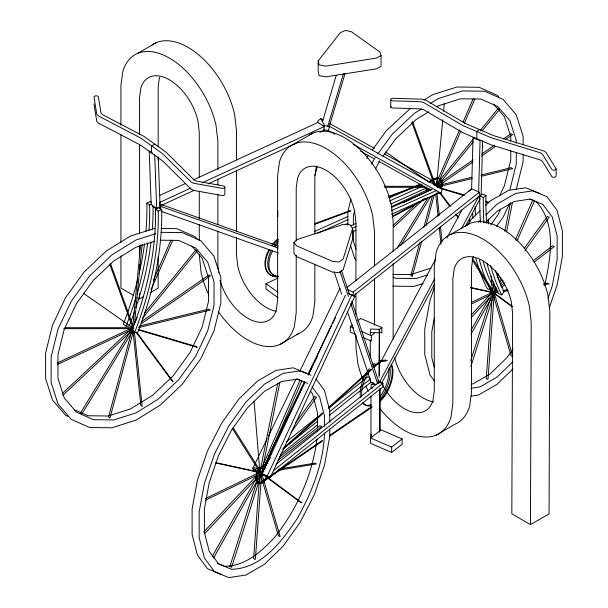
<?xml version="1.0" encoding="UTF-8"?>
<svg xmlns="http://www.w3.org/2000/svg" width="608" height="608" viewBox="0 0 608 608"><rect width="100%" height="100%" fill="white"/><g stroke="black" fill="none" stroke-linecap="round" stroke-linejoin="round"><path stroke-width="0.91" d="M479.385 192.219L353.225 292.114L353.225 295.982L479.385 196.088L479.385 192.219L471.61 188.86L346.94 287.576M379.567 408.181A68.689 39.657 60 0 0 451.014 417.042L452.884 403.089L452.884 278.608L454.191 268.903A42.096 24.305 60 0 1 482.744 260.71A42.096 24.305 60 0 1 511.305 301.88L512.605 313.059L511.83 513.775L530.45 524.62L531.225 322.324L529.348 306.181A68.689 39.657 60 0 0 482.744 238.99A68.689 39.657 60 0 0 436.141 252.373L434.272 266.319L434.272 390.807L432.972 400.505A42.096 24.305 60 0 1 385.411 389.827M471.595 189.795L473.016 137.659L480.046 140.684L478.625 192.827M482.615 140.691L481.148 194.727L478.526 196.62M259.479 477.888L253.612 558.653L255.368 559.413L261.645 473.009L262.762 467.468M491.971 299.752L486.24 378.64L487.996 379.4L494.274 292.995L495.573 286.528M390.769 100.024L390.86 99.013L392.244 98.291L422.522 99.218L425.418 99.97L465.378 123.47L479.431 129.542L493.514 135.592L543.909 151.012L545.984 152.403L556.145 168.895L556.145 176.062L555.347 177.027L553.698 177.369L552.011 176.905L542.42 161.34L540.345 159.957L490.892 144.788L462.756 132.666L423.487 109.615L420.592 108.862L392.008 107.988L390.769 107.19L390.769 100.024L392.008 100.822L420.592 101.696L423.487 102.448L462.756 125.499L490.892 137.621L540.345 152.79L542.42 154.174L552.011 169.746L553.698 170.202L555.347 169.868L556.145 168.895M390.769 107.19L390.86 106.172M370.272 334.476L370.599 329.057L379.362 329.323L379.362 375.691M379.035 377.325L379.362 329.323M372.727 436.704L370.979 436.65L371.222 434.006M140.554 245.146L132.673 327.697L57.213 362.991M134.406 324.93L142.12 244.256M436.4 186.36L442.768 119.761M443.574 111.317L444.288 103.808M159.463 77.254L158.164 86.952L158.164 146.741M316.973 439.234C312.299 475.129 297.092 509.238 274.512 537.449C261.258 551.669 245.275 566.291 224.618 566.261L217.656 563.411M434.34 318.03L431.779 331.915L431.779 357.557L434.31 367.369M260.072 471.329L277.704 383.602M263.135 465.622L279.832 382.516M493.445 287.622L494.19 283.928M504.762 231.291L510.515 202.669M497.428 277.294L498.172 273.6M506.525 232.051L512.46 202.502M350.983 199.044L347.875 211.607L347.875 224.907M354.73 210.163L353.4 215.544L353.4 225.044M509.96 189.552L516.283 163.97L516.283 152.646M516.23 189.628L523.1 161.812L523.1 154.212M131.442 332.249L108.558 416.959L109.942 417.939L133.562 330.501M419.68 242.782L410.818 275.576L412.201 276.556L421.8 241.034M423.86 227.301L432.47 195.419M425.98 225.553L434.348 194.583M322.491 121.592L336.27 75.263M327.742 126.441L343.414 73.743M314.762 175.362L317.194 167.185M329.08 127.209L345.01 73.606M335 134.224L328.373 130.538L329.62 126.403L322.802 125.362M437.661 192.721L441.066 193.238L442.312 189.103L329.62 126.403M352.617 228.479L343.125 259.046L339.066 261.911L332.713 261.417L296.567 245.852L293.93 242.569L297.244 239.499L342.882 224.504L349.934 224.709L352.617 228.479L352.617 239.225L343.125 269.792L339.066 272.658L332.713 272.164L296.567 256.599L293.93 253.316L293.93 242.569M257.883 478.534L229.862 566.496L231.618 567.249L261.645 473.009L301.826 380.98L300.071 380.22L262.922 465.302M470.782 360.453L490.512 298.52M470.828 366.594L494.274 292.995L496.546 287.789M434.34 287.706L430.038 300.192L424.749 328.89L424.749 354.525L430.038 375.037L434.545 381.132M544.335 285.502L545.239 282.88C550.818 256.325 556.616 223.151 535.906 201.438M548.059 298.133L552.277 285.912L557.141 259.525L557.141 235.942L552.277 217.079L542.936 204.47L529.887 199.128L514.178 201.491L497.086 211.364L485.906 222.201M549.404 307.481L557.095 285.19L562.385 256.492L562.385 230.85L557.095 210.345L546.942 196.627L532.752 190.821L515.668 193.39L497.086 204.121L485.8 215.072M134.566 323.365L137.218 317.3M153.505 280.03L170.924 240.168M151.096 289.682L172.687 240.289M435.313 185.448L459.557 129.983M462.962 122.185L473.191 98.785M436.688 186.428L460.932 130.971M464.345 123.166L474.947 98.906M498.203 279.216L499.343 276.61M515.265 240.145L532.699 200.207M499.206 281.709L500.718 278.236M517.02 240.905L534.455 200.967L533.284 200.458M348.361 293.383L354.859 296.286L270.256 477.546L264.951 475.593L261.987 473.989L304.889 382.067M308.104 375.197L345.39 295.306M261.987 473.989L267.284 475.942L351.895 294.682M366.746 158.574L367.939 156.051M371.465 164.19L375.09 157.746M375.44 169.1L379.764 160.786M499.586 195.814L504.442 185.615L510.758 160.033L510.758 150.602M500.665 209.106L497.83 215.057L490.717 224.861M509.436 203.916L503.036 217.368L496.531 226.336M257.078 470.934L252.692 468.555L267.17 438.68M268.409 436.118L296.119 378.921M299.835 371.237L339.948 288.435M270.051 452.633L304.372 381.778M308.096 374.095L331.672 325.44M332.492 323.737L335.388 317.756M265.97 462.544L304.836 382.303M308.56 374.627L313.523 364.382M314.351 362.672L317.247 356.698M379.141 364.929L435.738 258.97M446.88 238.116L462.027 209.745M380.965 382.706L379.802 381.558L434.614 278.943M461.35 228.882L478.283 197.174L480.031 198.9L465.325 226.434M381.55 383.283L434.576 283.997M224.854 186.998L224.329 187.971L222.68 188.465L193.732 183.259L191.246 182.119L162.541 153.664L151.514 145.783L140.448 137.917L98.184 115.801L96.763 114.16L93.951 96.733L95.137 95.904L96.885 95.806L98.321 96.497L100.974 112.944L102.395 114.585L143.853 136.321L165.954 152.068L194.18 179.991L196.665 181.138L223.987 186.048L224.854 186.998L224.854 194.165L224.329 195.13L222.68 195.632L193.732 190.426L191.246 189.286L162.541 160.824L151.514 152.942L140.448 145.084L98.184 122.968L96.763 121.326L93.951 103.892M159.874 208.962L161.226 206.553L278.175 248.041M212.238 556.388L256.15 478.853M213.53 557.977L261.645 473.009L265.529 467.651M471.025 330.182L489.25 298.011M470.919 334.24L494.274 292.995L497.048 289.165M130.697 330.919L80.461 413.052L81.837 414.033L133.068 330.288M397.009 248.315L428.04 197.585M400.847 245.275L430.897 196.156M475.912 258.453A288.473 140.851 -66.7 0 0 487.244 288.701L490.755 290.221L492.176 288.2M486.894 263.188A288.473 140.851 -66.7 0 0 498.226 293.436L501.737 294.956L504.108 291.582A284.301 138.814 -66.7 0 1 495.52 270.682M467.05 225.287L471.458 219.123L480.092 210.756M513.099 349.106L507.14 357.436L490.048 374.019L472.956 383.891L471.109 384.165M372.278 150.07L386.384 130.636L410.187 108.612M377.804 154.006L391.909 134.573L414.101 113.544L421.344 109.06M383.048 156.264L395.633 138.92L416.039 119.578L428.731 111.728M264.32 466.123L270.416 457.702M295.351 423.244L314.746 396.446L316.51 397.206L291.019 432.425M499.723 282.287L501.934 279.224M524.104 248.596L547.375 216.433L549.138 217.193L524.75 250.884M500.369 284.574L503.143 280.744M318.159 60.868L340.396 32.596L345.557 30.4L351.508 31.776L379.894 52.007L381.049 55.564L381.049 66.31L376.527 68.81L325.896 76.851L319.147 75.658L318.159 71.622L318.159 60.868L319.147 64.912L325.896 66.105L376.527 58.064L381.049 55.564M144.582 313.029L195.799 249.972L197.174 250.96L142.386 318.417M437.312 183.38L473.047 139.384M480.191 130.583L498.058 108.589L499.442 109.569L482.167 130.834M436.909 186.565L473.237 141.839M203.733 532.008L259.89 472.249L261.645 473.009L301.826 502.846L300.071 502.094L261.402 473.374M204.843 533.452L261.645 473.009L263.895 471.268M471.215 314.906L492.518 292.235L491.196 276.146M471.04 317.718L494.274 292.995L497.276 290.67M485.404 205.603L490.048 201.096L508.638 190.357L525.715 187.788L539.912 193.602M478.496 222.156L480.487 220.225M512.863 361.737L497.086 377.051L479.986 386.924L470.752 388.307M513.015 368.828L497.086 384.286L478.496 395.018L471.306 396.104M62.077 393.741L130.591 329.635M62.768 395.375L131.974 330.623M393.406 225.165L418.319 201.848M393.406 227.438L423.86 198.953M267.763 462.27L261.265 467.544A8.953 4.37 -66.7 0 0 255.808 478.762A8.953 4.37 -66.7 0 0 260.794 482.509L268.599 477.166M283.906 447.708L322.506 412.9M328.822 407.2L370.933 369.231M373.738 366.692L376.55 364.162A24.054 11.742 -66.7 0 1 386.642 360.331M267.763 463.205L261.964 467.848A8.953 4.37 -66.7 0 0 256.508 479.066A8.953 4.37 -66.7 0 0 261.501 482.813L322.362 441.157M283.206 449.282L322.506 413.835M328.822 408.143L371.64 369.527M373.745 367.635L377.249 364.466M323.198 119.974L320.72 118.606L317.505 121.342L318.387 122.915M268.181 456.334L271.867 453.386M286.634 441.598L317.65 416.845M328.723 408.006L367.855 376.77L369.968 377.682M254.174 469.308L254.197 471.078L257.716 472.591L257.663 469.049L259.145 467.871M265.787 462.566L268.744 460.203M282.773 449.008L317.475 421.306M329.285 411.882L370.637 378.875M280.6 454.32L317.52 424.855M329.331 415.424L370.682 382.424M276.055 464.261L379.422 381.756L382.934 383.268L382.987 386.817L269.276 477.576L265.764 476.056M273.661 470.493L382.934 383.268M479.431 129.542L476.824 131.564L476.824 138.723M355.353 334.187L350.284 332.006L350.284 326.633L352.534 324.892M357.785 320.834L360.78 318.508L381.877 327.598L381.877 332.971L379.346 331.884M362.946 337.463L371.382 341.096L371.382 335.722L374.384 333.404M378.883 329.924L381.877 327.598M279.406 457.148L319.937 425.782L321.7 426.535L278.16 460.226M500.772 285.851L504.526 282.94M533.049 260.87L552.566 245.769L554.329 246.529L534.06 262.208M501.782 287.189L504.784 284.863M370.546 437.98L381.041 429.864L402.139 438.953L402.139 444.326L391.643 452.443L370.546 443.354L370.546 437.98L391.643 447.07L402.139 438.953M468.836 191.284L471.458 189.263M480.464 222.224A288.473 140.851 -66.7 0 1 479.826 196.019L482.448 193.99L485.959 195.51A284.301 138.814 -66.7 0 0 486.719 223.174M483.915 222.832A288.473 140.851 -66.7 0 1 483.337 197.532L485.959 195.51M141.238 321.776L208.992 274.945L210.376 275.933L141.064 323.836M438.824 183.624L473.092 159.934M481.658 154.014L494.122 145.403M503.47 138.943L511.252 133.562L512.635 134.55L505.628 139.392M437.091 186.755L472.918 162.002M481.483 156.081L495.505 146.391M270.157 476.102L322.438 440.321M329.46 435.51L371.594 406.676M329.384 436.354L372.301 406.98M433.094 179.998L435.153 178.653A8.953 5.677 -54.5 0 1 438.604 177.924M423.875 100.138L432.729 94.658L456.882 87.012L479.074 87.278L497.511 95.448L498.712 96.847M430.198 103.58L438.254 98.595L462.399 90.949L484.599 91.215L503.036 99.385L516.23 114.783L523.1 136.169L523.1 144.712M436.666 106.818L438.254 105.83L460.461 98.8L480.875 99.051L497.83 106.56L509.96 120.718L516.283 140.387L516.283 143.214M137.598 53.42L156.218 42.674M294.272 143.876L312.884 133.129M137.932 297.95L139.551 298.885L143.594 296.552M150.875 292.342L158.164 288.139L158.164 272.954M450.938 234.331L469.558 223.584M279.551 344.637L298.163 333.883M436.217 435.085L454.83 424.338A68.689 39.657 60 0 0 469.627 406.296L471.504 392.342L471.504 267.862L472.804 258.157A42.096 24.305 60 0 1 473.389 256.439M530.45 524.62L549.062 513.866L549.837 311.577L547.968 295.435A68.689 39.657 60 0 0 467.028 224.838M392.365 216.258L416.564 203.27M421.572 200.587L425.744 198.345M392.076 217.102L417.118 203.665M419.619 202.32L427.971 197.843M149.188 150.799L151.172 204.63L156.697 208.567L160.102 206.834L158.262 156.788M471.23 302.533L492.518 292.235L494.274 292.995L512.468 306.508M471.291 304.114L494.274 292.995L497.998 292.38M205.405 498.598L259.89 472.249L232.362 428.458M205.458 500.179L261.645 473.009L233.122 427.622M145.943 231.116A284.301 180.371 -54.5 0 0 146.87 203.057L150.275 201.453L151.658 202.441M146.87 203.057L149.629 205.025L151.331 204.22M155.496 209.205L158.901 207.602L161.667 209.57A288.473 183.016 -54.5 0 1 137.75 332.416L134.68 332.318L131.913 330.349A284.301 180.371 -54.5 0 0 155.496 209.198L158.255 211.174L161.667 209.57M154.903 144.195L151.514 145.783L151.514 152.942M391.202 206.766L429.788 188.716M57.737 364.374L133.19 329.08M402.876 202.935L413.159 198.124M414.876 197.326L431.171 189.704M278.016 297.646L265.962 289.058L265.962 283.685L277.894 278.099M159.813 195.366L185.6 183.479M193.344 179.915L317.992 122.459L324.14 126.624L324.17 130.37L319.869 132.346M190.889 188.039L159.942 202.297L159.972 206.044L194.355 190.198M202.061 182.886L324.14 126.624M208.111 183.859L295.8 143.442M314.86 231.336L347.692 216.592M389.166 197.972L413.356 187.112M415.082 186.337L420.265 184.011M317.627 233.305L347.86 219.724M389.333 201.104L420.44 187.142M345.207 224.496L347.799 223.334M391.005 203.938L426.428 188.039M350.732 225.781L355.916 223.455M391.339 207.548L431.946 189.316M352.625 228.137L356.083 226.586M391.506 210.68L436.43 190.509M352.564 231.747L356.022 230.196M391.446 214.29L439.827 192.569M314.731 223.706L350.33 210.558M388.596 196.43L414.405 186.899M416.184 186.246L420.63 184.604M428.64 181.64L432.204 180.325M314.389 224.428L350.877 210.953M388.254 197.152L415.849 186.968M417.628 186.306L422.074 184.665M429.195 182.035L435.708 179.048A8.953 5.677 -54.5 0 1 437.836 178.357M154.614 228.395L130.462 236.041L106.316 250.99L84.117 272.019L65.679 297.434L52.486 325.174L45.615 352.99L45.615 378.632L52.486 400.018L65.679 415.416L68.195 416.533M155.671 233.746L135.987 239.978L111.842 254.927L89.642 275.956L71.204 301.37L58.011 329.11L51.14 356.926L51.14 382.569L58.011 403.955L71.204 419.353L89.642 427.523L111.842 427.789L135.987 420.143L160.14 405.194L182.332 384.165L200.777 358.75L213.963 331.01L220.841 303.194L220.841 277.552L213.963 256.166L200.777 240.768L182.332 232.598L161.067 232.34M154.645 241.308L135.987 247.22L113.78 260.961L93.366 280.303L76.41 303.681L64.281 329.186L57.958 354.768L57.958 378.351L64.281 398.02L76.41 412.178L93.366 419.687L113.78 419.938L135.987 412.908L158.202 399.16L178.608 379.818L195.571 356.44L207.7 330.934L214.024 305.353L214.024 281.77L207.7 262.101L195.571 247.942L178.608 240.434L160.056 240.206M430.95 268.151L410.514 274.618L392.89 274.406M427.591 274.9L416.039 278.555L395.633 278.304L393.087 277.18M423.046 283.571L414.101 286.406L392.829 286.148M437.692 185.638L471.717 177.323M480.913 175.074L511.252 167.656L512.635 168.644L481.369 176.282M437.236 187.074L472.173 178.532M139.11 326.124L208.992 309.046L210.376 310.027L138.647 327.552M495.307 291.772L498.096 291.316M502.748 290.54L507.391 289.773M543.658 283.754L547.375 283.138L549.138 283.89L543.56 284.818M503.576 291.452L508.22 290.677M278.487 469.163L314.746 463.152L316.51 463.904L277.453 470.387M384.286 186.306L423.677 186.314M384.727 187.287L426.938 187.294M65.14 327.689L132.673 327.697L109.843 264.548M63.703 328.67L133.114 328.677M161.09 228.471L176.814 228.661L195.252 236.831L197.053 238.929M370.272 332.584L379.035 332.85M373.783 382.842L370.272 382.736L370.272 379.894M376.557 384.56L371.298 384.4L370.979 387.927L372.727 387.98M127.543 312.824A284.301 180.371 -54.5 0 1 123.295 324.201L126.054 326.169L129.132 326.268A288.473 183.016 -54.5 0 0 134.657 311.266M323.258 129.755L328.373 130.538M470.516 287.44L492.518 292.235L471.998 259.593M470.44 287.797L494.274 292.995L512.833 356.615L511.077 355.862L493.84 296.78M215.886 462.65L259.89 472.249M215.81 463.007L261.645 473.009L280.204 536.628L278.449 535.876L261.212 476.794M437.638 187.112L463.79 194.849M485.435 201.248L489.037 202.312M440.823 188.632L464.269 195.563M485.914 201.962L488.619 202.76M138.084 329.293L195.799 346.362L197.174 347.35L138.563 330.015M161.31 204.554L278.259 246.042M161.652 211.523L278.601 253.012M349.562 294.333L354.859 296.286M529.811 198.945L533.292 200.374M306.447 373.274L293.086 367.802L276.009 370.371L257.42 381.102L238.83 399.137L221.753 423.008L207.564 450.779L197.41 480.206L192.12 508.904L192.12 534.538L197.41 555.051L207.564 568.761L221.753 574.568M310.977 375.273L300.124 370.834L283.039 373.403L264.457 384.134L245.868 402.169L228.783 426.033L214.594 453.811L204.44 483.238L199.15 511.928L199.15 537.571L204.44 558.076L214.594 571.794L228.783 577.6L245.868 575.031L264.457 564.3L283.039 546.265L300.124 522.401L314.313 494.623L324.467 465.196L329.756 436.506L329.756 428.906M297.183 378.959L299.797 380.03M307.701 383.412L297.259 379.141L281.55 381.505L264.457 391.37L247.357 407.953L231.648 429.909L218.599 455.445L209.266 482.509L204.394 508.896L204.394 532.479L209.266 551.342L218.599 563.95L231.648 569.293C261.873 568.45 281.808 541.287 297.259 518.525C311.896 492.29 323.54 463.266 324.512 432.934M378.07 380.828L379.802 381.558M378.085 381.824L380.684 382.918M479.818 196.019L483.337 197.532M350.284 326.633L353.658 328.084M361.258 331.36L371.382 335.722M371.952 382.812L375.858 384.499M254.152 467.529L257.663 469.049M347.183 289.499L353.225 292.114M74.275 409.746L87.841 415.75L108.254 416.001L130.462 408.971L152.676 395.223L173.09 375.881L190.046 352.503L202.175 326.998L208.498 301.416L208.498 277.833L202.175 258.164L191.862 246.126M252.692 468.555L259.753 471.892M258.651 471.679L260.216 472.416M267.284 475.942L270.256 477.546M329.802 123.629L374.376 148.299M384.279 153.786L431.33 179.824L433.96 184.566M353.233 144.37L441.066 193.238M360.506 151.164L373.76 158.544M378.731 161.31L430.935 190.357M133.076 295.146L120.931 288.139L120.931 255.93M152.813 206.355L156.666 208.992M385.639 151.856L428.792 182.02M83.372 293.238L133.281 328.145M437.988 186.603L440.063 188.077M150.571 151.787L152.646 153.262M265.962 283.685L278.016 292.273M494.03 293.36L512.232 306.873M377.507 382.25L378.579 383.306M493.521 104.036L504.442 116.782L510.758 136.45L510.758 141.17M355.946 260.034L354.753 258.636L350.451 245.267M316.008 378.928L324.467 390.359L329.756 410.864L329.756 422.256M311.957 386.711L319.648 397.092L324.512 415.956L324.512 426.33M310.414 391.096L312.611 394.068L317.475 412.923L317.475 428.017M440.77 193.329L450.247 206.142M456.38 214.434L458.607 217.444M439.394 192.341L449.981 206.659M455.552 214.198L458.341 217.968M136.838 332.447L173.067 381.444L171.684 380.456L136.017 332.219M472.758 258.757L494.274 292.995L493.346 281.633M320.72 118.606L324.224 124.921M412.52 121.478L435.67 185.516M411.783 122.276L434.614 185.425M110.58 263.758L133.41 326.899M341.506 270.568L349.334 293.96M351.736 301.158L379.134 383.04M339.971 271.236L348.399 296.43M350.808 303.628L377.606 383.709M334.142 271.799L341.666 294.295M347.388 311.395L370.872 381.581M355.976 249.204L353.4 241.186L353.4 230.744M218.644 272.414L217.884 265.878L217.884 230.979M436.901 192.918L439.265 215.392M440.443 226.632L442.016 241.612M435.716 193.808L438.079 216.281M439.257 227.521L441.028 244.378M134.345 331.489L142.204 406.41L140.828 405.43L133.061 331.444M488.232 219.146L488.619 223.881M486.704 221.228L486.856 223.121M254.076 401.242L259.654 469.406M154.713 154.736L156.697 208.567M393.163 251.271L393.163 221.099L391.294 204.98A68.689 39.657 60 0 0 309.548 134.877M393.163 263.538L393.163 338.983M391.643 447.07L391.643 452.443M380.061 388.413L380.061 430.578M379.742 389.135L379.742 432.235M374.551 265.795L374.551 231.846L372.681 215.734A68.689 39.657 60 0 0 326.078 148.542A68.689 39.657 60 0 0 279.475 161.918L277.605 175.872L277.605 300.352L276.298 310.057A42.096 24.305 60 0 1 249.044 318.972A42.096 24.305 60 0 1 220.028 280.41M374.551 278.996L374.551 325.204M370.979 396.363L370.979 436.65M370.272 340.153L370.272 358.135M355.938 281.101L355.938 222.634L354.639 211.432A42.096 24.305 60 0 0 326.078 170.255A42.096 24.305 60 0 0 297.517 178.456L296.218 188.153L296.218 240.966M355.938 293.36L355.938 314.108M355.938 334.856L355.938 347.122L357.808 363.234A68.689 39.657 60 0 0 363.189 380.19M317.475 429.902L317.475 431.786M314.83 233.989L314.83 177.407L316.13 167.709A42.096 24.305 60 0 1 316.715 165.984M314.83 264.168L314.83 301.895L312.96 315.841A68.689 39.657 60 0 1 296.537 334.506M296.218 255.109L296.218 312.641L294.348 326.587A68.689 39.657 60 0 1 218.492 311.767M277.833 211.067L277.833 216.44M236.497 159.881L236.497 130.644L234.627 114.532A68.689 39.657 60 0 0 198.915 55.054A68.689 39.657 60 0 0 152.091 44.946M236.497 170.255L236.497 231.549M236.497 237.211L236.497 255.132L237.796 266.334A42.096 24.305 60 0 0 276.1 311.235M217.884 169.685L217.884 141.39L216.007 125.278A68.689 39.657 60 0 0 169.412 58.087A68.689 39.657 60 0 0 122.808 71.463L120.931 85.416L120.931 125.202M217.884 179.117L217.884 184.771M217.884 194.203L217.884 224.382M199.272 177.445L199.272 132.179L197.965 120.977A42.096 24.305 60 0 0 169.412 79.8A42.096 24.305 60 0 0 140.851 88L139.551 97.698L139.551 134.71M199.272 191.596L199.272 218.941M199.272 224.603L199.272 240.631M199.272 254.782L201.142 272.779A68.689 39.657 60 0 0 208.749 294.812M158.164 158.126L158.164 160.026M158.164 256.819L158.164 271.054M139.551 144.202L139.551 233.404M139.551 245.746L139.551 256.181M139.551 264.723L139.551 272.316M139.551 293.193L139.551 298.885M120.931 134.68L120.931 242.668M433.656 401.827A42.096 24.305 60 0 1 394.66 357.61M368.364 391.119A68.689 39.657 60 0 1 365.818 386.103M384.917 389.059A42.096 24.305 60 0 1 382.576 385.084M391.088 364.686A24.054 11.742 -66.7 0 1 379.514 400.946M391.43 364.215A24.054 11.742 -66.7 0 1 379.597 401.797M377.249 364.473A24.054 11.742 -66.7 0 1 387.349 360.635M388.687 368.828A24.008 11.719 -66.7 0 1 379.749 397.062M370.796 404.677A24.008 11.719 -66.7 0 1 362.573 402.99M360.468 397.814A24.008 11.719 -66.7 0 1 369.269 368.676M372.636 364.884A24.008 11.719 -66.7 0 1 374.513 363.265M379.118 360.734A24.008 11.719 -66.7 0 1 383.975 360.81M389.781 367.673A24.008 11.719 -66.7 0 1 379.635 399.532M371.306 405.604A24.008 11.719 -66.7 0 1 363.485 402.899M361.638 396.568A24.008 11.719 -66.7 0 1 370.675 369.284M372.803 366.746A24.008 11.719 -66.7 0 1 375.919 363.873M379.635 361.661A24.008 11.719 -66.7 0 1 385.388 361.41M266.426 476.626A9.675 4.727 -66.7 0 1 258.248 482.965A9.675 4.727 -66.7 0 1 258.248 471.785A9.675 4.727 -66.7 0 1 266.426 465.454M267.132 476.93A9.675 4.727 -66.7 0 1 259.32 483.444A9.675 4.727 -66.7 0 1 258.301 473.647A9.675 4.727 -66.7 0 1 265.932 465.424M501.744 294.948A288.473 140.851 -66.7 0 1 490.656 265.635M469.824 221.981A288.473 140.851 -66.7 0 1 469.543 218.394M490.755 290.221A288.473 140.851 -66.7 0 1 479.423 259.973M472.933 218.105A288.473 140.851 -66.7 0 1 472.674 213.537M492.275 285.182A284.301 138.814 -66.7 0 1 483.185 261.539M475.547 215.779A284.301 138.814 -66.7 0 1 475.099 206.728M442.799 182.727A8.953 5.677 -54.5 0 1 442.708 184.277M442.556 185.083A8.953 5.677 -54.5 0 1 441.682 187.545M439.766 178.425A8.953 5.677 -54.5 0 1 441.332 179.231M441.826 180.325A8.953 5.677 -54.5 0 1 442.001 184.688M441.78 185.508A8.953 5.677 -54.5 0 1 441.127 187.158M277.932 276.746A24.054 15.261 -54.5 0 1 269.785 249.516M272.794 245.054A24.054 15.261 -54.5 0 1 278.342 239.385M278.266 276.245A24.054 15.261 -54.5 0 1 268.797 249.903M271.692 245.381A24.054 15.261 -54.5 0 1 277.788 238.99M278.183 277.012A24.008 15.23 -54.5 0 1 272.506 251.051M275.34 246.506A24.008 15.23 -54.5 0 1 278.183 243.056M277.081 276.222A24.008 15.23 -54.5 0 1 271.396 250.268M274.238 245.723A24.008 15.23 -54.5 0 1 278.312 241.011M441.575 181.746A9.675 6.141 -54.5 0 1 441.72 185.106M441.575 185.843A9.675 6.141 -54.5 0 1 440.823 188.1M435.617 194.362A9.675 6.141 -54.5 0 1 434.31 195.092M426.793 190.707A9.675 6.141 -54.5 0 1 427.044 188.548M430.548 182.111A9.675 6.141 -54.5 0 1 438.072 178.592M440.268 179.801A9.675 6.141 -54.5 0 1 441.02 181.359M441.279 183.282A9.675 6.141 -54.5 0 1 440.268 187.705M426.238 190.319A9.675 6.141 -54.5 0 1 426.497 188.153M430 181.716A9.675 6.141 -54.5 0 1 437.517 178.197M153.079 206.021A288.473 183.016 -54.5 0 1 152.319 229.11M151.035 241.908A288.473 183.016 -54.5 0 1 135.858 307.716M144.552 243.755A284.301 180.371 -54.5 0 1 139.072 273.722M137.818 278.905A284.301 180.371 -54.5 0 1 127.855 311.95M149.629 205.025A284.301 180.371 -54.5 0 1 148.922 230.402M147.66 243.002A284.301 180.371 -54.5 0 1 137.074 293.884M136.04 297.358A284.301 180.371 -54.5 0 1 126.054 326.169M158.262 211.166A284.301 180.371 -54.5 0 1 134.68 332.318"/></g></svg>
